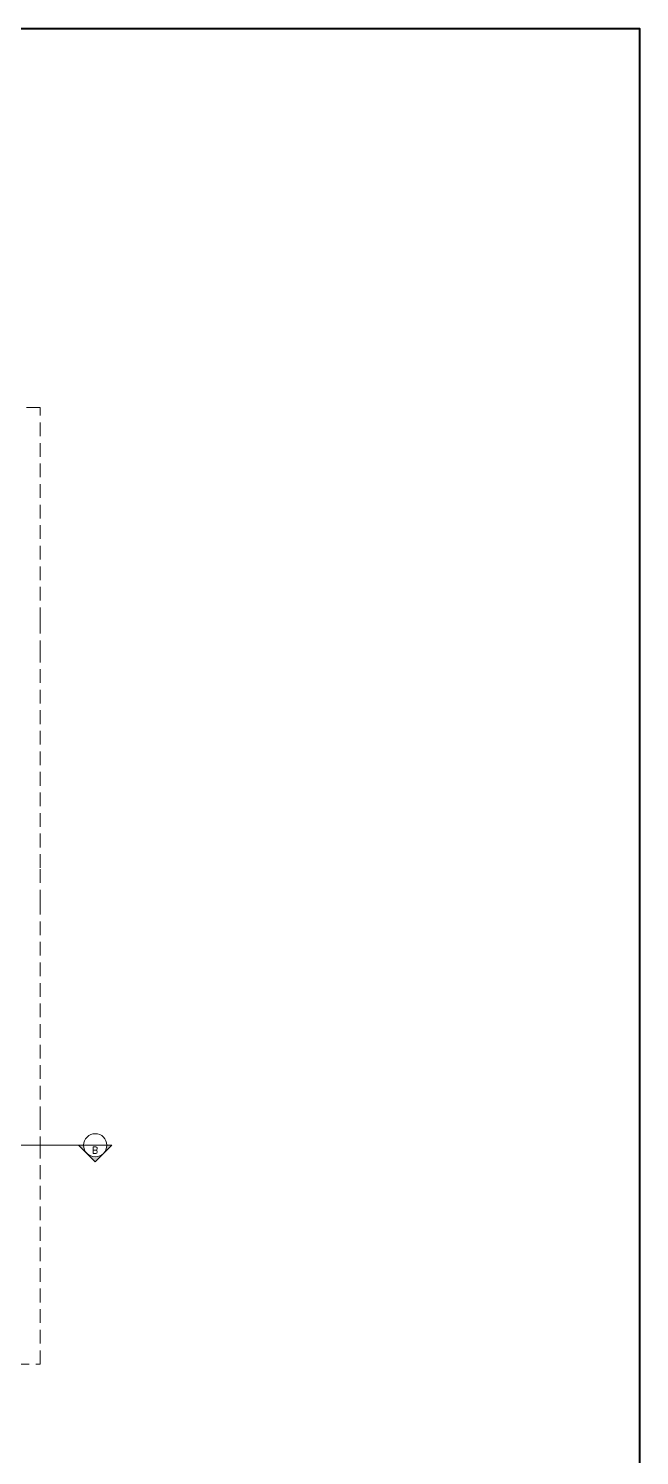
# Model space of a CAD drawing. Header units: inches. Extents: x 179605 to 179710, y 9196007 to 9196046.
# Drawn here: x 179680.73 to 179691.88, y 9196020.35 to 9196046.38 of the extents above; entities that cross this region are included whole.
import ezdxf
from ezdxf.enums import TextEntityAlignment as Align

# ---------------------------------------------------------------- set-up
doc = ezdxf.new("R2010")
doc.units = ezdxf.units.IN
doc.header["$MEASUREMENT"] = 0
doc.linetypes.add('DASHED2', pattern=[0.375, 0.25, -0.125])
doc.layers.add('PROJEÇÃO', color=7, linetype='DASHED2', lineweight=0)
doc.layers.add('SÍMBOLO', color=7, linetype='Continuous', lineweight=5)
doc.styles.add('ARCAD2', font='romand.shx')

msp = doc.modelspace()

# ---------------------------------------------------------------- hatches: boundary and pattern name
at = {"layer": 'SÍMBOLO'}
h = msp.add_hatch(color=256, dxfattribs=at)
edge = h.paths.add_edge_path()
edge.add_line((179682.161, 9196026.01), (179682.253, 9196026.01))
edge.add_line((179682.253, 9196026.01), (179681.95, 9196025.707))
edge.add_line((179681.95, 9196025.707), (179681.647, 9196026.01))
edge.add_line((179681.647, 9196026.01), (179681.739, 9196026.01))
edge.add_arc((179681.95, 9196026.01), 0.211, 180, 360)

# ---------------------------------------------------------------- linework, layer by layer
at = {"color": 102, "lineweight": 40}
msp.add_lwpolyline([(179604.631, 9196046.38), (179691.875, 9196046.38), (179691.875, 9196006.604), (179604.631, 9196006.604)], close=True, dxfattribs=at)
at = {"layer": 'PROJEÇÃO'}
msp.add_lwpolyline([(179672.994, 9196028.219), (179672.994, 9196022.019), (179680.944, 9196022.019), (179680.944, 9196025.919), (179680.944, 9196025.919), (179680.944, 9196026.469), (179680.944, 9196026.469), (179680.944, 9196030.419), (179680.944, 9196030.419), (179680.944, 9196031.069), (179680.944, 9196031.069), (179680.944, 9196034.969), (179680.944, 9196034.969), (179680.944, 9196035.569), (179680.944, 9196035.569), (179680.944, 9196039.469), (179676.144, 9196039.469), (179676.144, 9196038.819), (179672.994, 9196038.819), (179672.994, 9196033.269)], dxfattribs=at)
at = {"layer": 'SÍMBOLO'}
for p, q in [((179663.458, 9196026.01), (179681.95, 9196026.01)), ((179681.95, 9196025.707), (179681.647, 9196026.01)), ((179681.647, 9196026.01), (179681.739, 9196026.01)), ((179681.739, 9196026.01), (179682.161, 9196026.01)), ((179682.253, 9196026.01), (179681.95, 9196025.707)), ((179682.161, 9196026.01), (179682.253, 9196026.01))]:
    msp.add_line(p, q, dxfattribs=at)
msp.add_circle((179681.95, 9196026.01), 0.211, dxfattribs=at)
msp.add_arc((179681.95, 9196026.01), 0.211, 180, 0, dxfattribs=at)

# ---------------------------------------------------------------- texts
at = {"layer": 'SÍMBOLO', "style": 'ARCAD2', "text_generation_flag": 2}
msp.add_attdef('B', text='', height=0.123, rotation=180, dxfattribs=at).set_placement((179681.948, 9196025.922), align=Align.MIDDLE)

doc.saveas('drawing.dxf')
